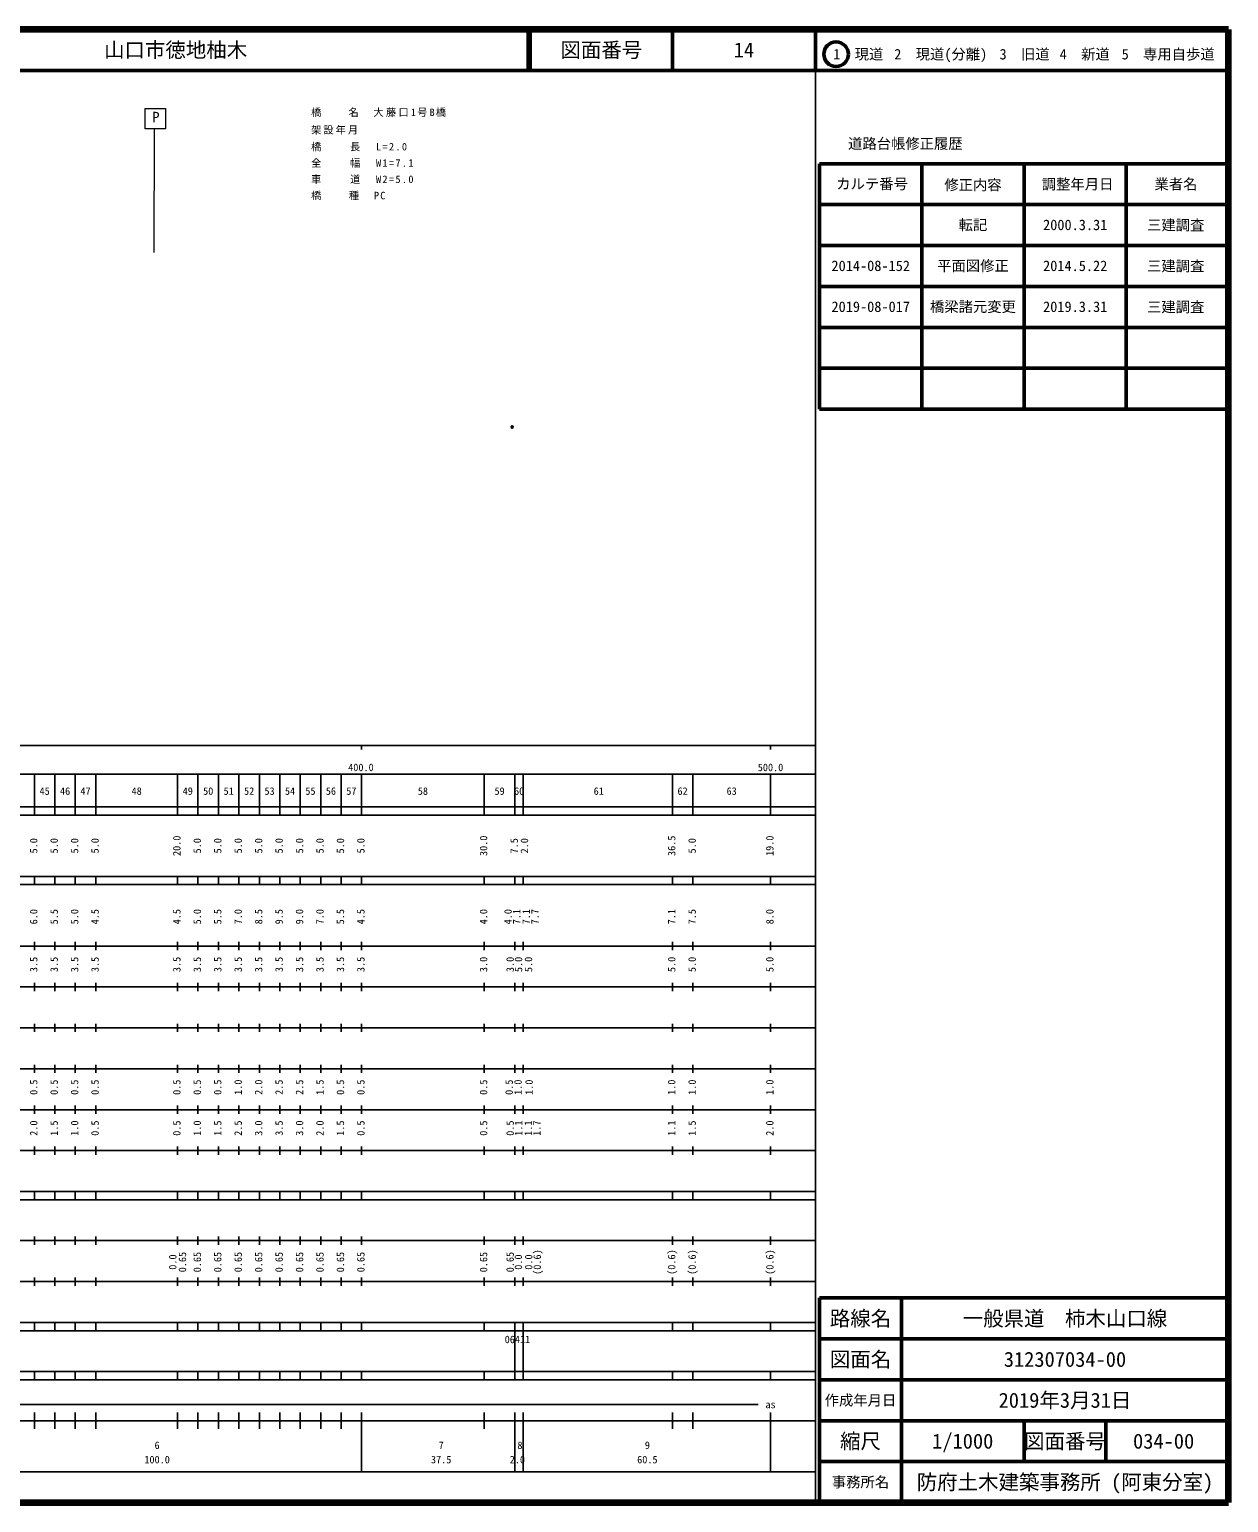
# Model space of a CAD drawing. Units: millimetres on the paper. Extents: x 40 to 680, y 20 to 380.
# Drawn here: x 386.8 to 680, y 20 to 380 of the extents above; entities that cross this region are included whole.
import ezdxf
from ezdxf.enums import TextEntityAlignment as Align

# ---------------------------------------------------------------- set-up
doc = ezdxf.new("R2010")
doc.units = ezdxf.units.MM
doc.header["$PDMODE"] = 32
doc.header["$PDSIZE"] = 0.5
for name, color, linetype in [('M-OTRS', 6, 'Continuous'), ('M-STR-HTXT', 7, 'Continuous'), ('M-TTL-TXT', 7, 'Continuous')]:
    doc.layers.add(name, color=color, linetype=linetype)
for name, color, linetype, lineweight in [('M-STR-STRC', 7, 'Continuous', 13), ('M-TTL', 2, 'Continuous', 140), ('M-TTL-BAND', 7, 'Continuous', 25), ('M-TTL-FRAM', 2, 'Continuous', 50), ('M-TTL-LINE', 7, 'Continuous', 50)]:
    doc.layers.add(name, color=color, linetype=linetype, lineweight=lineweight)
doc.styles.add('ＭＳ ゴシック', font='')
doc.styles.add('ＭＳ 明朝', font='')
doc.styles.get('ＭＳ ゴシック').set_extended_font_data('MS Gothic')
doc.styles.get('ＭＳ 明朝').set_extended_font_data('MS Mincho')

msp = doc.modelspace()

# ---------------------------------------------------------------- linework, layer by layer
at = {"layer": 'M-OTRS'}
msp.add_point((504.833, 282.842), dxfattribs=at)
at = {"layer": 'M-STR-STRC'}
for p, q in [((415.077, 360.724), (420.077, 360.724)), ((415.077, 355.724), (415.077, 360.724)), ((420.077, 360.724), (420.077, 355.724)), ((420.077, 355.724), (415.077, 355.724)), ((417.31, 325.461), (417.33, 355.724))]:
    msp.add_line(p, q, dxfattribs=at)
at = {"layer": 'M-TTL'}
for p, q in [((680, 380), (40, 380)), ((680, 20), (680, 380)), ((40, 20), (680, 20))]:
    msp.add_line(p, q, dxfattribs=at)
at = {"layer": 'M-TTL-BAND'}
for p, q in [((579, 20), (579, 370)), ((40, 205), (579, 205)), ((468, 205), (468, 204)), ((568, 205), (568, 204)), ((68, 198), (579, 198)), ((388, 188), (388, 198)), ((393, 188), (393, 198)), ((398, 188), (398, 198)), ((403, 188), (403, 198)), ((423, 188), (423, 198)), ((428, 188), (428, 198)), ((433, 188), (433, 198)), ((438, 188), (438, 198)), ((443, 188), (443, 198)), ((448, 188), (448, 198)), ((453, 188), (453, 198)), ((458, 188), (458, 198)), ((463, 188), (463, 198)), ((468, 188), (468, 198)), ((498, 188), (498, 198)), ((505.5, 188), (505.5, 198)), ((507.5, 188), (507.5, 198)), ((544, 188), (544, 198)), ((549, 188), (549, 198)), ((568, 188), (568, 198)), ((40, 190), (579, 190)), ((40, 188), (579, 188)), ((40, 173), (579, 173)), ((388, 171), (388, 173)), ((393, 171), (393, 173)), ((398, 171), (398, 173)), ((403, 171), (403, 173)), ((423, 171), (423, 173)), ((428, 171), (428, 173)), ((433, 171), (433, 173)), ((438, 171), (438, 173)), ((443, 171), (443, 173)), ((448, 171), (448, 173)), ((453, 171), (453, 173)), ((458, 171), (458, 173)), ((463, 171), (463, 173)), ((468, 171), (468, 173)), ((498, 171), (498, 173)), ((505.5, 171), (505.5, 173)), ((507.5, 171), (507.5, 173)), ((544, 171), (544, 173)), ((549, 171), (549, 173)), ((568, 171), (568, 173)), ((40, 171), (579, 171)), ((40, 156), (579, 156)), ((388, 155), (388, 157)), ((393, 155), (393, 157)), ((398, 155), (398, 157)), ((403, 155), (403, 157)), ((423, 155), (423, 157)), ((428, 155), (428, 157)), ((433, 155), (433, 157)), ((438, 155), (438, 157)), ((443, 155), (443, 157)), ((448, 155), (448, 157)), ((453, 155), (453, 157)), ((458, 155), (458, 157)), ((463, 155), (463, 157)), ((468, 155), (468, 157)), ((498, 155), (498, 157)), ((505.5, 155), (505.5, 157)), ((507.5, 155), (507.5, 157)), ((544, 155), (544, 157)), ((549, 155), (549, 157)), ((568, 155), (568, 157)), ((46, 146), (579, 146)), ((388, 145), (388, 147)), ((393, 145), (393, 147)), ((398, 145), (398, 147)), ((403, 145), (403, 147)), ((423, 145), (423, 147)), ((428, 145), (428, 147)), ((433, 145), (433, 147)), ((438, 145), (438, 147)), ((443, 145), (443, 147)), ((448, 145), (448, 147)), ((453, 145), (453, 147)), ((458, 145), (458, 147)), ((463, 145), (463, 147)), ((468, 145), (468, 147)), ((498, 145), (498, 147)), ((505.5, 145), (505.5, 147)), ((507.5, 145), (507.5, 147)), ((544, 145), (544, 147)), ((549, 145), (549, 147)), ((568, 145), (568, 147)), ((388, 135), (388, 137)), ((393, 135), (393, 137)), ((398, 135), (398, 137)), ((403, 135), (403, 137)), ((423, 135), (423, 137)), ((428, 135), (428, 137)), ((433, 135), (433, 137)), ((438, 135), (438, 137)), ((443, 135), (443, 137)), ((448, 135), (448, 137)), ((453, 135), (453, 137)), ((458, 135), (458, 137)), ((463, 135), (463, 137)), ((468, 135), (468, 137)), ((498, 135), (498, 137)), ((505.5, 135), (505.5, 137)), ((507.5, 135), (507.5, 137)), ((544, 135), (544, 137)), ((549, 135), (549, 137)), ((568, 135), (568, 137)), ((52, 136), (579, 136)), ((46, 126), (579, 126)), ((388, 125), (388, 127)), ((393, 125), (393, 127)), ((398, 125), (398, 127)), ((403, 125), (403, 127)), ((423, 125), (423, 127)), ((428, 125), (428, 127)), ((433, 125), (433, 127)), ((438, 125), (438, 127)), ((443, 125), (443, 127)), ((448, 125), (448, 127)), ((453, 125), (453, 127)), ((458, 125), (458, 127)), ((463, 125), (463, 127)), ((468, 125), (468, 127)), ((498, 125), (498, 127)), ((505.5, 125), (505.5, 127)), ((507.5, 125), (507.5, 127)), ((544, 125), (544, 127)), ((549, 125), (549, 127)), ((568, 125), (568, 127)), ((52, 116), (579, 116)), ((388, 115), (388, 117)), ((393, 115), (393, 117)), ((398, 115), (398, 117)), ((403, 115), (403, 117)), ((423, 115), (423, 117)), ((428, 115), (428, 117)), ((433, 115), (433, 117)), ((438, 115), (438, 117)), ((443, 115), (443, 117)), ((448, 115), (448, 117)), ((453, 115), (453, 117)), ((458, 115), (458, 117)), ((463, 115), (463, 117)), ((468, 115), (468, 117)), ((498, 115), (498, 117)), ((505.5, 115), (505.5, 117)), ((507.5, 115), (507.5, 117)), ((544, 115), (544, 117)), ((549, 115), (549, 117)), ((568, 115), (568, 117)), ((46, 106), (579, 106)), ((388, 105), (388, 107)), ((393, 105), (393, 107)), ((398, 105), (398, 107)), ((403, 105), (403, 107)), ((423, 105), (423, 107)), ((428, 105), (428, 107)), ((433, 105), (433, 107)), ((438, 105), (438, 107)), ((443, 105), (443, 107)), ((448, 105), (448, 107)), ((453, 105), (453, 107)), ((458, 105), (458, 107)), ((463, 105), (463, 107)), ((468, 105), (468, 107)), ((498, 105), (498, 107)), ((505.5, 105), (505.5, 107)), ((507.5, 105), (507.5, 107)), ((544, 105), (544, 107)), ((549, 105), (549, 107)), ((568, 105), (568, 107)), ((40, 96), (579, 96)), ((40, 94), (579, 94)), ((388, 94), (388, 96)), ((393, 94), (393, 96)), ((398, 94), (398, 96)), ((403, 94), (403, 96)), ((423, 94), (423, 96)), ((428, 94), (428, 96)), ((433, 94), (433, 96)), ((438, 94), (438, 96)), ((443, 94), (443, 96)), ((448, 94), (448, 96)), ((453, 94), (453, 96)), ((458, 94), (458, 96)), ((463, 94), (463, 96)), ((468, 94), (468, 96)), ((498, 94), (498, 96)), ((505.5, 94), (505.5, 96)), ((507.5, 94), (507.5, 96)), ((544, 94), (544, 96)), ((549, 94), (549, 96)), ((568, 94), (568, 96)), ((49, 84), (579, 84)), ((388, 83), (388, 85)), ((393, 83), (393, 85)), ((398, 83), (398, 85)), ((403, 83), (403, 85)), ((423, 83), (423, 85)), ((428, 83), (428, 85)), ((433, 83), (433, 85)), ((438, 83), (438, 85)), ((443, 83), (443, 85)), ((448, 83), (448, 85)), ((453, 83), (453, 85)), ((458, 83), (458, 85)), ((463, 83), (463, 85)), ((468, 83), (468, 85)), ((498, 83), (498, 85)), ((505.5, 83), (505.5, 85)), ((507.5, 83), (507.5, 85)), ((544, 83), (544, 85)), ((549, 83), (549, 85)), ((568, 83), (568, 85)), ((40, 74), (579, 74)), ((388, 73), (388, 75)), ((393, 73), (393, 75)), ((398, 73), (398, 75)), ((403, 73), (403, 75)), ((423, 73), (423, 75)), ((428, 73), (428, 75)), ((433, 73), (433, 75)), ((438, 73), (438, 75)), ((443, 73), (443, 75)), ((448, 73), (448, 75)), ((453, 73), (453, 75)), ((458, 73), (458, 75)), ((463, 73), (463, 75)), ((468, 73), (468, 75)), ((498, 73), (498, 75)), ((505.5, 73), (505.5, 75)), ((507.5, 73), (507.5, 75)), ((544, 73), (544, 75)), ((549, 73), (549, 75)), ((568, 73), (568, 75)), ((40, 64), (579, 64)), ((40, 62), (579, 62)), ((388, 62), (388, 64)), ((393, 62), (393, 64)), ((398, 62), (398, 64)), ((403, 62), (403, 64)), ((423, 62), (423, 64)), ((428, 62), (428, 64)), ((433, 62), (433, 64)), ((438, 62), (438, 64)), ((443, 62), (443, 64)), ((448, 62), (448, 64)), ((453, 62), (453, 64)), ((458, 62), (458, 64)), ((463, 62), (463, 64)), ((468, 62), (468, 64)), ((498, 62), (498, 64)), ((505.5, 62), (505.5, 64)), ((505.5, 52), (505.5, 62)), ((507.5, 62), (507.5, 64)), ((507.5, 52), (507.5, 62)), ((544, 62), (544, 64)), ((549, 62), (549, 64)), ((568, 62), (568, 64)), ((40, 52), (579, 52)), ((388, 50), (388, 52)), ((393, 50), (393, 52)), ((398, 50), (398, 52)), ((403, 50), (403, 52)), ((423, 50), (423, 52)), ((428, 50), (428, 52)), ((433, 50), (433, 52)), ((438, 50), (438, 52)), ((443, 50), (443, 52)), ((448, 50), (448, 52)), ((453, 50), (453, 52)), ((458, 50), (458, 52)), ((463, 50), (463, 52)), ((468, 50), (468, 52)), ((498, 50), (498, 52)), ((505.5, 50), (505.5, 52)), ((507.5, 50), (507.5, 52)), ((544, 50), (544, 52)), ((549, 50), (549, 52)), ((568, 50), (568, 52)), ((40, 50), (579, 50)), ((71, 44), (565, 44)), ((40, 40), (579, 40)), ((388, 38), (388, 42)), ((393, 38), (393, 42)), ((398, 38), (398, 42)), ((403, 38), (403, 42)), ((423, 38), (423, 42)), ((428, 38), (428, 42)), ((433, 38), (433, 42)), ((438, 38), (438, 42)), ((443, 38), (443, 42)), ((448, 38), (448, 42)), ((453, 38), (453, 42)), ((458, 38), (458, 42)), ((463, 38), (463, 42)), ((468, 27.5), (468, 42)), ((498, 38), (498, 42)), ((505.5, 38), (505.5, 42)), ((507.5, 38), (507.5, 42)), ((544, 38), (544, 42)), ((549, 38), (549, 42)), ((568, 27.5), (568, 42)), ((505.5, 38), (505.5, 27.5)), ((507.5, 38), (507.5, 27.5)), ((68, 27.5), (579, 27.5))]:
    msp.add_line(p, q, dxfattribs=at)
at = {"layer": 'M-TTL-FRAM'}
for p, q in [((580, 347.197), (580, 287.197)), ((580, 347.197), (680, 347.197)), ((580, 287.197), (680, 287.197)), ((680, 70), (580, 70)), ((580, 70), (580, 20))]:
    msp.add_line(p, q, dxfattribs=at)
at = {"layer": 'M-TTL-LINE'}
for p, q in [((508.747, 380), (508.747, 370)), ((509.247, 380), (509.247, 370)), ((543.997, 380), (543.997, 370)), ((579, 380), (579, 370)), ((40, 370), (680, 370)), ((605, 347.197), (605, 287.197)), ((630, 347.197), (630, 287.197)), ((655, 347.197), (655, 287.197)), ((580, 337.197), (680, 337.197)), ((580, 327.197), (680, 327.197)), ((580, 317.197), (680, 317.197)), ((580, 307.197), (680, 307.197)), ((580, 297.197), (680, 297.197)), ((600, 70), (600, 20)), ((680, 60), (580, 60)), ((680, 50), (580, 50)), ((680, 40), (580, 40)), ((630, 40), (630, 30)), ((650, 40), (650, 30)), ((680, 30), (580, 30))]:
    msp.add_line(p, q, dxfattribs=at)
msp.add_circle((584.031, 373.958), 3, dxfattribs=at)

# ---------------------------------------------------------------- texts
at = {"layer": 'M-STR-HTXT', "char_height": 1.833, "attachment_point": 7, "style": 'ＭＳ ゴシック'}
for s, insert in [('\\T1.22;橋\u3000\u3000名\u3000大藤口1号B橋', (455.654, 358.616)), ('\\T1.2;架設年月\u3000', (455.654, 354.321)), ('\\T1.27;橋\u3000\u3000長\u3000L=2.0', (455.654, 350.223)), ('\\T1.27;全\u3000\u3000幅\u3000W1=7.1', (455.654, 346.243)), ('\\T1.27;車\u3000\u3000道\u3000W2=5.0', (455.654, 342.263)), ('\\T1.23;橋\u3000\u3000種\u3000PC', (455.654, 338.283))]:
    msp.add_mtext(s, dxfattribs=dict(at, insert=insert))
at = {"layer": 'M-STR-STRC', "style": 'ＭＳ 明朝'}
msp.add_text('P', height=2.566, dxfattribs=at).set_placement((416.848, 356.543), align=Align.BOTTOM_LEFT)
at = {"layer": 'M-TTL-BAND', "style": 'ＭＳ ゴシック'}
for s, p in [('400.0', (467.844, 198.195)), ('500.0', (568, 198.195)), ('45', (390.5, 192.405)), ('46', (395.5, 192.405)), ('47', (400.5, 192.405)), ('48', (413, 192.405)), ('49', (425.5, 192.405)), ('50', (430.5, 192.405)), ('51', (435.5, 192.405)), ('52', (440.5, 192.405)), ('53', (445.5, 192.405)), ('54', (450.5, 192.405)), ('55', (455.5, 192.405)), ('56', (460.5, 192.405)), ('57', (465.5, 192.405)), ('58', (483, 192.405)), ('59', (501.75, 192.405)), ('60', (506.529, 192.405)), ('61', (526, 192.405)), ('62', (546.5, 192.405)), ('63', (558.5, 192.405)), ('as', (568, 42.5)), ('6', (418, 32.523)), ('7', (487.468, 32.523)), ('8', (506.729, 32.523)), ('9', (537.883, 32.523)), ('100.0', (418, 29.033)), ('37.5', (487.468, 29.033)), ('2.0', (506.101, 29.033)), ('60.5', (537.883, 29.033))]:
    msp.add_text(s, height=1.833, dxfattribs=at).set_placement(p, align=Align.BOTTOM_CENTER)
for s, p in [('5.0', (389.278, 180.5)), ('5.0', (394.278, 180.5)), ('5.0', (399.278, 180.5)), ('5.0', (404.278, 180.5)), ('20.0', (424.278, 180.5)), ('5.0', (429.278, 180.5)), ('5.0', (434.278, 180.5)), ('5.0', (439.278, 180.5)), ('5.0', (444.278, 180.5)), ('5.0', (449.278, 180.5)), ('5.0', (454.278, 180.5)), ('5.0', (459.278, 180.5)), ('5.0', (464.278, 180.5)), ('5.0', (469.278, 180.5)), ('30.0', (499.278, 180.5)), ('7.5', (506.778, 180.5)), ('2.0', (509.278, 180.5)), ('36.5', (545.278, 180.5)), ('5.0', (550.278, 180.5)), ('19.0', (569.278, 180.5)), ('6.0', (389.278, 163.174)), ('5.5', (394.278, 163.174)), ('5.0', (399.278, 163.174)), ('4.5', (404.278, 163.174)), ('4.5', (424.278, 163.174)), ('5.0', (429.278, 163.174)), ('5.5', (434.278, 163.174)), ('7.0', (439.278, 163.174)), ('8.5', (444.278, 163.174)), ('9.5', (449.278, 163.174)), ('9.0', (454.278, 163.174)), ('7.0', (459.278, 163.174)), ('5.5', (464.278, 163.174)), ('4.5', (469.278, 163.174)), ('4.0', (499.278, 163.174)), ('4.0', (505.274, 163.174)), ('7.1', (507.396, 163.174)), ('7.1', (509.712, 163.174)), ('7.7', (511.866, 163.174)), ('7.1', (545.278, 163.174)), ('7.5', (550.278, 163.174)), ('8.0', (569.278, 163.174)), ('3.5', (389.278, 151.5)), ('3.5', (394.278, 151.5)), ('3.5', (399.278, 151.5)), ('3.5', (404.278, 151.5)), ('3.5', (424.278, 151.5)), ('3.5', (429.278, 151.5)), ('3.5', (434.278, 151.5)), ('3.5', (439.278, 151.5)), ('3.5', (444.278, 151.5)), ('3.5', (449.278, 151.5)), ('3.5', (454.278, 151.5)), ('3.5', (459.278, 151.5)), ('3.5', (464.278, 151.5)), ('3.5', (469.278, 151.5)), ('3.0', (499.278, 151.5)), ('3.0', (505.778, 151.5)), ('5.0', (507.824, 151.5)), ('5.0', (510.265, 151.5)), ('5.0', (545.278, 151.5)), ('5.0', (550.278, 151.5)), ('5.0', (569.278, 151.5)), ('0.5', (389.278, 121.5)), ('0.5', (394.278, 121.5)), ('0.5', (399.278, 121.5)), ('0.5', (404.278, 121.5)), ('0.5', (424.278, 121.5)), ('0.5', (429.278, 121.5)), ('0.5', (434.278, 121.5)), ('1.0', (439.278, 121.5)), ('2.0', (444.278, 121.5)), ('2.5', (449.278, 121.5)), ('2.5', (454.278, 121.5)), ('1.5', (459.278, 121.5)), ('0.5', (464.278, 121.5)), ('0.5', (469.278, 121.5)), ('0.5', (499.278, 121.5)), ('0.5', (505.537, 121.5)), ('1.0', (507.713, 121.5)), ('1.0', (510.414, 121.5)), ('1.0', (545.278, 121.5)), ('1.0', (550.278, 121.5)), ('1.0', (569.278, 121.5)), ('2.0', (389.278, 111.5)), ('1.5', (394.278, 111.5)), ('1.0', (399.278, 111.5)), ('0.5', (404.278, 111.5)), ('0.5', (424.278, 111.5)), ('1.0', (429.278, 111.5)), ('1.5', (434.278, 111.5)), ('2.5', (439.278, 111.5)), ('3.0', (444.278, 111.5)), ('3.5', (449.278, 111.5)), ('3.0', (454.278, 111.5)), ('2.0', (459.278, 111.5)), ('1.5', (464.278, 111.5)), ('0.5', (469.278, 111.5)), ('0.5', (499.278, 111.5)), ('0.5', (505.778, 111.5)), ('1.1', (507.858, 111.5)), ('1.1', (510.226, 111.5)), ('1.7', (512.318, 111.5)), ('1.1', (545.278, 111.5)), ('1.5', (550.278, 111.5)), ('2.0', (569.278, 111.5)), ('0.0', (423.278, 78.764)), ('0.65', (425.648, 78.764)), ('0.65', (429.278, 78.764)), ('0.65', (434.278, 78.764)), ('0.65', (439.278, 78.764)), ('0.65', (444.278, 78.764)), ('0.65', (449.278, 78.764)), ('0.65', (454.278, 78.764)), ('0.65', (459.278, 78.764)), ('0.65', (464.278, 78.764)), ('0.65', (469.278, 78.764)), ('0.65', (499.278, 78.764)), ('0.65', (505.778, 78.764)), ('0.0', (507.795, 78.764)), ('0.0', (510.306, 78.764)), ('(0.6)', (512.4, 78.764)), ('(0.6)', (545.278, 78.764)), ('(0.6)', (550.278, 78.764)), ('(0.6)', (569.278, 78.764))]:
    msp.add_text(s, height=1.833, rotation=90, dxfattribs=at).set_placement(p, align=Align.BOTTOM_CENTER)
msp.add_text('06411', height=1.833, dxfattribs=at).set_placement((502.997, 58.405), align=Align.BOTTOM_LEFT)
at = {"layer": 'M-TTL-TXT', "style": 'ＭＳ ゴシック'}
msp.add_text('山口市徳地柚木', height=3.666, dxfattribs=at).set_placement((405.024, 375), align=Align.MIDDLE_LEFT)
for s, height, p in [('図面番号', 3.666, (526.622, 375)), ('14', 3.666, (561.497, 375)), ('1\u3000現道', 2.566, (589.448, 373.958)), ('2\u3000現道(分離)', 2.566, (609.619, 373.958)), ('3\u3000旧道', 2.566, (630.121, 373.958)), ('4\u3000新道', 2.566, (644.824, 373.958)), ('5\u3000専用自歩道', 2.566, (665.228, 373.958)), ('道路台帳修正履歴', 2.566, (600.968, 352.113)), ('カルテ番号', 2.566, (592.839, 342.277)), ('修正内容', 2.566, (617.509, 342.023)), ('調整年月日', 2.566, (643.089, 342.197)), ('業者名', 2.566, (667.134, 342.197)), ('転記', 2.566, (617.5, 332.245)), ('2000.3.31', 2.566, (642.5, 332.245)), ('三建調査', 2.566, (667.077, 332.189)), ('2014-08-152', 2.566, (592.5, 322.245)), ('平面図修正', 2.566, (617.5, 322.245)), ('2014.5.22', 2.566, (642.5, 322.245)), ('三建調査', 2.566, (667.077, 322.189)), ('2019-08-017', 2.566, (592.5, 312.245)), ('橋梁諸元変更', 2.566, (617.5, 312.245)), ('2019.3.31', 2.566, (642.5, 312.245)), ('三建調査', 2.566, (667.077, 312.189)), ('路線名', 3.666, (590, 65)), ('路線名', 3.666, (590, 65)), ('一般県道\u3000柿木山口線', 3.666, (640, 65)), ('図面名', 3.666, (590, 55)), ('図面名', 3.666, (590, 55)), ('312307034-00', 3.666, (640, 55)), ('2019年3月31日', 3.666, (640, 45)), ('作成年月日', 2.566, (590, 45)), ('作成年月日', 2.566, (590, 45)), ('縮尺', 3.666, (590, 35)), ('縮尺', 3.666, (590, 35)), ('1/1000', 3.666, (615, 35)), ('図面番号', 3.666, (640, 35)), ('図面番号', 3.666, (640, 35)), ('034-00', 3.666, (664.125, 35)), ('事務所名', 2.566, (590, 25)), ('事務所名', 2.566, (590, 25)), ('防府土木建築事務所 (阿東分室)', 3.666, (640, 25))]:
    msp.add_text(s, height=height, dxfattribs=at).set_placement(p, align=Align.MIDDLE_CENTER)

doc.saveas('drawing.dxf')
